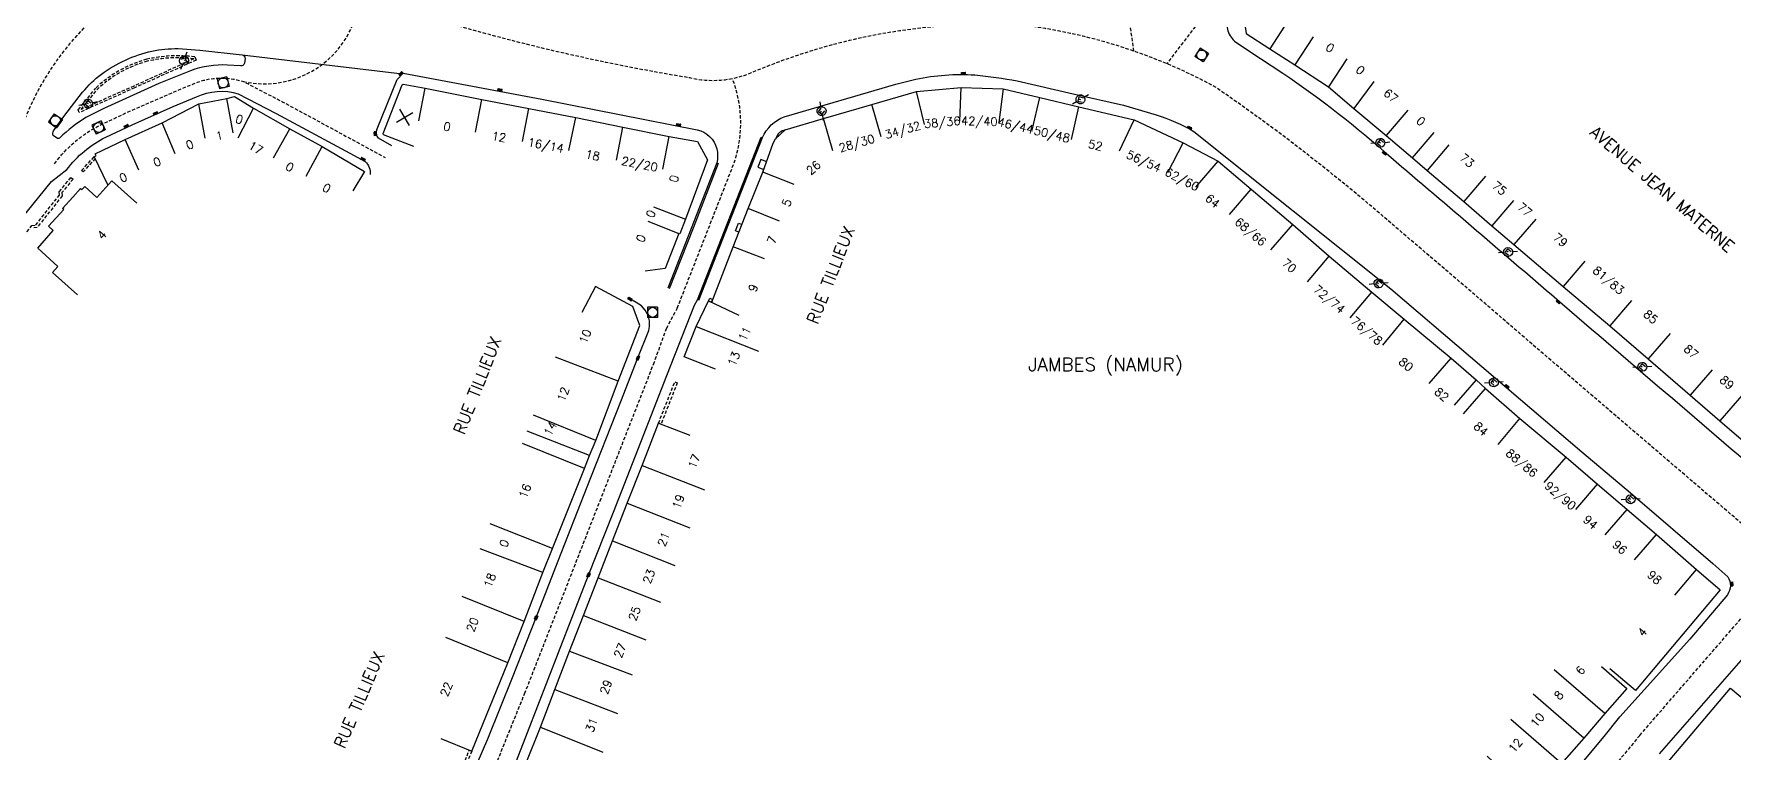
# Model space of a CAD drawing. Header units: millimetres. Extents: x 185000 to 186002, y 127000 to 128000.
# Drawn here: x 185366 to 185619.6, y 127455.2 to 127562.5 of the extents above; entities that cross this region are included whole.
import ezdxf
from ezdxf.enums import TextEntityAlignment as Align

# ---------------------------------------------------------------- set-up
doc = ezdxf.new("R2010")
doc.units = ezdxf.units.MM
doc.linetypes.add('DASHED', pattern=[0.75, 0.5, -0.25])
doc.layers.get('0').update_dxf_attribs({"linetype": 'CONTINUOUS'})
for name, color, linetype in [('W0001', 6, 'DASHED'), ('W0008', 7, 'CONTINUOUS'), ('W0100', 7, 'CONTINUOUS'), ('W0112', 1, 'DASHED'), ('W0334', 7, 'CONTINUOUS'), ('W0400', 7, 'CONTINUOUS'), ('W0420', 7, 'CONTINUOUS'), ('W0471', 7, 'CONTINUOUS'), ('W0980', 7, 'CONTINUOUS'), ('W0989', 7, 'CONTINUOUS'), ('W0991', 7, 'CONTINUOUS'), ('W1102', 7, 'CONTINUOUS')]:
    doc.layers.add(name, color=color, linetype=linetype)
doc.styles.get("Standard").update_dxf_attribs({"font": 'romans.shx', "width": 0.85})

# ---------------------------------------------------------------- blocks, each defined once
blk = doc.blocks.new('t991o')
at = {"color": 0, "linetype": 'Continuous'}
for p, q in [((-1, 1), (1, -1)), ((-1, -1), (1, 1))]:
    blk.add_line(p, q, dxfattribs=at)
blk = doc.blocks.new('T471')
for p, q in [((-0.333334, 0.333334), (-0.333334, -0.333334)), ((-0.333334, 0.333334), (0.333334, 0.333334)), ((-0.333334, 0), (0, 0)), ((0.500001, 0.500001), (1.000002, 1.000002)), ((-0.500001, -0.500001), (-1.000002, -1.000002)), ((-0.333334, -0.333334), (0.333334, -0.333334))]:
    blk.add_line(p, q)
blk.add_ellipse((0, 0), major_axis=(0.471405, 0.471405), ratio=1, start_param=5.4977871438, end_param=11.780972451)
blk = doc.blocks.new('T400')
for p, q in [((-0.15, 0.3), (0.15, 0.3)), ((-0.15, -0.25), (-0.15, 0.3)), ((-0.15, 0.15), (0.15, 0.15)), ((-0.15, 0), (0.15, 0)), ((0.15, 0.3), (0.15, -0.25)), ((-0.15, -0.15), (0.15, -0.15)), ((-0.15, -0.25), (-0.15, -0.3)), ((-0.15, -0.3), (0.15, -0.3)), ((0.15, -0.3), (0.15, -0.25))]:
    blk.add_line(p, q)
blk = doc.blocks.new('T420')
for p, q in [((0.75, 0.75), (-0.75, 0.75)), ((-0.75, 0.75), (-0.75, -0.75)), ((0.75, 0.75), (0.75, -0.75)), ((0.75, -0.75), (-0.75, -0.75))]:
    blk.add_line(p, q)
blk.add_ellipse((0, 0), major_axis=(-0.53, 0.53), ratio=1, start_param=3.926991, end_param=10.210176)

msp = doc.modelspace()

# ---------------------------------------------------------------- linework, layer by layer
at = {"layer": 'W0001', "flags": 128}
for points in [[(185530.2, 127559.92, 0.108498), (185522.8, 127581.59, 0.01428), (185508.32, 127601.71, 0.01428)], [(185551.8, 127578.6, 0.019098), (185535.14, 127558.03)], [(185681.41, 127437.75, -0.000431), (185655.46, 127459.93, -0.002226), (185624.38, 127486.49, -0.000324), (185589.24, 127516.55, 0.000703), (185581.09, 127523.57), (185568.55, 127534.28, 0.028219), (185542.2, 127554.66, 0.093909), (185513.21, 127563.82, 0.113768), (185473.07, 127556.66, -0.161836), (185463.92, 127555.91, -0.03366), (185424.21, 127565.19, 0.100641), (185387.49, 127568.42, 0.044105), (185377.02, 127566.61, 0.154022), (185363.32, 127545.78), (185363.32, 127545.78)], [(185397.29, 127555.38, 0.441134), (185414.62, 127567.49, 0.441134)], [(185369.12, 127543.12, -0.120612), (185375.9, 127548.86), (185379.88, 127550.74), (185386.05, 127553.44), (185389.51, 127554.9, -0.190717), (185397.29, 127555.38), (185403.1, 127552.37), (185414.14, 127546.4), (185418.45, 127544.04)], [(185462.06, 127521.59), (185470.2, 127542.36, 0.190657), (185470.3, 127555.79)]]:
    msp.add_lwpolyline(points, format="xyb", dxfattribs=at)
at = {"layer": 'W0001'}
for points in [[(185462.06, 127521.59), (185460.43, 127518.57), (185458.59, 127513.5), (185450.63, 127493.14), (185439.3, 127464.22), (185427.98, 127436.18), (185422.28, 127422.71), (185413.3, 127401.8), (185409.69, 127392.5), (185393.39, 127354.38), (185390.34, 127347.13), (185380.26, 127322.91), (185378.95, 127315.33)], [(185605.71, 127457.85), (185594.96, 127444.85), (185584.37, 127429.45), (185561.98, 127395.22), (185554.38, 127380.88), (185547.34, 127367.38), (185539.99, 127358.96), (185532.5, 127348.56), (185514.45, 127323.51), (185493.11, 127293.94), (185479.39, 127275.06)]]:
    msp.add_lwpolyline(points, dxfattribs=at)
at = {"layer": 'W0001', "flags": 128}
msp.add_lwpolyline([(185605.71, 127457.85), (185627.92, 127483.44)], dxfattribs=at)
at = {"layer": 'W0008'}
for points in [[(185553.79, 127576.89), (185549.33, 127571.69), (185545.7, 127567.41, 0.076941), (185544.16, 127564.89, 0.099842), (185544.16, 127563.19, 0.151075), (185545.24, 127561.39), (185547.38, 127559.95), (185552.44, 127556.64, -0.033729), (185568.54, 127544.08, -0.002195), (185594.11, 127522.22, 0.000324), (185629.25, 127492.16, 0.002229), (185660.31, 127465.62, 0.00043), (185686.17, 127443.52, 0.00043)], [(185419.45, 127545.81), (185417.48, 127546.94, -0.323749), (185417.26, 127548.34), (185417.26, 127548.34), (185420.23, 127555.7), (185421.14, 127556.61), (185441.83, 127552.77), (185465.03, 127548.17, -0.287724), (185467.94, 127545.35, -0.127571), (185467.96, 127543.24), (185468.17, 127543.16), (185464.41, 127533.51), (185460.86, 127524.46)], [(185465.09, 127522.82), (185474.6, 127547.07), (185474.78, 127547.01, -0.200847), (185478.03, 127550.13), (185478.03, 127550.13), (185494.69, 127554.97), (185497.66, 127555.72, -0.0677), (185506.49, 127556.37, -0.018741), (185512.79, 127555.49), (185521.13, 127553.56), (185528.64, 127551.85), (185533.53, 127550.42, -0.051598), (185539.16, 127547.93), (185539.16, 127547.93), (185568.55, 127524.47), (185580.46, 127514.3), (185597.08, 127500.13), (185604.33, 127494.05), (185616.6, 127483.48), (185618.85, 127481.5, -0.306388), (185618.79, 127478.83), (185613.2, 127472.22), (185602.76, 127460.6)], [(185370.94, 127542.25, -0.114669), (185376.76, 127547.09), (185376.76, 127547.09), (185380.7, 127548.94), (185386.83, 127551.63), (185390.31, 127553.1, -0.187233), (185396.54, 127553.55), (185396.54, 127553.55), (185402.18, 127550.62), (185413.19, 127544.67), (185415.45, 127543.43, -0.274035), (185416.21, 127541.5, -0.274035)], [(185608.66, 127455.11), (185623.96, 127472.61, -0.311434), (185627.64, 127473.43, -0.065692), (185629.42, 127472.36), (185629.42, 127472.36), (185634.81, 127467.74, -0.000222), (185670.15, 127437.5, -0.000265), (185676.66, 127431.99, -0.000265)]]:
    msp.add_lwpolyline(points, format="xyb", dxfattribs=at)
msp.add_lwpolyline([(185389.4, 127556.98), (185384.67, 127555.07), (185376.45, 127551.35), (185373.79, 127549.99, 0.059152), (185369.93, 127547.02, -0.280116), (185369.54, 127546.89), (185368.93, 127547.34, -0.306398), (185368.98, 127548.02), (185368.98, 127548.02), (185370.52, 127550.14), (185373.3, 127553.77, -0.058325), (185376.11, 127556.49, -0.102144), (185383.65, 127559.91, -0.055887), (185387.56, 127560.28), (185387.56, 127560.28), (185390.81, 127560.08), (185397.1, 127559.35, -0.359779), (185397.55, 127558.83), (185397.45, 127558.13, -0.116885), (185397.22, 127557.78, -0.108645), (185396.87, 127557.73), (185394.94, 127557.84, 0.100422)], format="xyb", close=True, dxfattribs=at)
for points in [[(185364.02, 127534.73), (185368.65, 127540.46), (185370.94, 127542.25)], [(185463.38, 127409.63), (185454.42, 127414.47), (185444.86, 127419.64), (185435.93, 127424.48), (185431.03, 127427.16), (185429.8, 127428.02), (185429.34, 127428.55), (185429.02, 127429.18), (185428.93, 127429.7), (185429, 127430.36), (185429.32, 127431.52), (185430, 127433.24), (185432.72, 127440.34), (185435.95, 127448.67), (185439.71, 127458.29), (185444.35, 127470.2), (185448.82, 127481.76), (185452.54, 127491.14), (185456.61, 127501.6), (185460.48, 127511.54), (185464.65, 127522.04), (185465.09, 127522.82)], [(185430.44, 127449.62), (185433.76, 127457.35), (185437.48, 127466.49), (185440.99, 127475.42), (185444.3, 127483.88), (185448.63, 127494.9), (185453.61, 127507.63), (185456.18, 127514.14), (185457.81, 127518.23), (185457.92, 127518.86), (185457.89, 127519.67), (185457.71, 127520.49), (185457.27, 127521.26), (185456.71, 127521.9), (185455.92, 127522.41), (185454.99, 127522.94)], [(185595.88, 127452.28), (185600.38, 127457.7), (185602.76, 127460.6)]]:
    msp.add_lwpolyline(points, dxfattribs=at)
at = {"layer": 'W0100'}
for p, q in [((185375.42, 127538.09), (185373.62, 127539.72)), ((185375.42, 127538.09), (185377.67, 127540.57)), ((185381.38, 127537.22), (185377.67, 127540.57))]:
    msp.add_line(p, q, dxfattribs=at)
for points in [[(185553.63, 127573.37), (185546.59, 127565.22), (185546.99, 127562.56), (185550.52, 127560.27), (185554.23, 127557.88), (185559.26, 127554.59), (185563.05, 127551.36), (185567.85, 127547.31), (185571.79, 127543.98), (185575.02, 127547.79)], [(185422.74, 127545.67), (185418.2, 127547.45), (185418.14, 127547.64), (185420.98, 127554.89), (185421.15, 127554.98), (185424.44, 127554.41), (185432.89, 127552.72), (185439.89, 127551.33), (185446.9, 127550.01), (185453.94, 127548.55), (185460.85, 127547.2), (185465.07, 127546.45), (185466.59, 127543.68), (185463.3, 127534.87), (185462.45, 127532.65), (185462.31, 127532.71), (185460.23, 127527.51), (185457.28, 127527.11)], [(185467.2, 127522.46), (185470.4, 127530.73), (185472.65, 127536.43), (185474.85, 127541.86), (185476.38, 127546.19), (185476.73, 127546.81), (185478.18, 127548.18), (185483.88, 127549.84), (185491.08, 127551.94), (185497.75, 127553.87), (185504.41, 127554.49), (185510.71, 127554.27), (185516.19, 127552.98), (185521.99, 127551.59), (185530.23, 127549.66), (185537.55, 127546.23), (185542.81, 127543.52), (185547.69, 127539.34), (185553.93, 127534.05), (185559.37, 127529.34), (185565.71, 127523.97), (185570.54, 127519.92), (185577.55, 127514.1), (185581.27, 127510.89), (185578.01, 127507.11)], [(185377.06, 127539.96), (185375.05, 127544.18), (185375.3, 127544.3), (185375.16, 127544.6), (185379.64, 127546.73), (185385.19, 127549.21), (185390.64, 127552.07), (185394.83, 127552.86), (185395.99, 127553.12), (185398.82, 127551.42), (185404.25, 127548.33), (185409.05, 127545.67), (185415.35, 127541.98), (185413.65, 127539.09)], [(185372.52, 127523.57), (185368.79, 127526.9), (185369.61, 127527.81), (185366.61, 127530.5), (185368.92, 127533.15), (185368.22, 127533.79), (185370.48, 127536.29), (185370.3, 127536.45), (185371.86, 127538.12), (185373.01, 127539.42), (185373.2, 127539.25), (185373.62, 127539.72)], [(185426.77, 127457.4), (185431.4, 127455.51), (185436.75, 127468.69), (185439.22, 127474.85), (185442, 127482.12), (185443.42, 127485.7), (185448.23, 127497.68), (185448.98, 127499.62), (185449.88, 127501.82), (185453.25, 127510.69), (185456.45, 127518.98), (185455.41, 127521.8), (185449.86, 127524.78), (185447.8, 127520.94)], [(185467.76, 127512.48), (185463.11, 127514.32), (185464.9, 127518.85), (185466.74, 127522.68), (185471.25, 127520.52)], [(185579.4, 127505.83), (185582.71, 127509.58), (185587.8, 127505.11), (185594.72, 127499.34), (185599.41, 127495.31), (185608.22, 127487.79), (185614.18, 127482.57), (185617.72, 127479.55), (185605.07, 127464.53), (185601.25, 127467.75)], [(185465.31, 127410.34), (185460.06, 127413.06), (185455.11, 127415.75), (185449.87, 127418.7), (185444.6, 127421.61), (185436.87, 127425.84), (185431.86, 127428.64), (185430.76, 127431.46), (185432.83, 127436.71), (185435.02, 127442.27), (185437.26, 127447.86), (185439.41, 127453.48), (185441.66, 127459.07), (185443.8, 127464.69), (185445.95, 127470.4), (185448.05, 127475.75), (185450.24, 127481.37), (185452.4, 127486.87), (185454.6, 127492.47), (185456.82, 127498.12), (185459.25, 127504.41), (185463.92, 127502.61)], [(185599.99, 127468.12), (185603.77, 127464.85), (185600.5, 127461.09), (185597.35, 127457.44), (185594.02, 127453.64), (185590.88, 127449.96), (185589.69, 127450.95), (185588.32, 127450.76), (185587.01, 127451.78), (185586.57, 127451.31), (185582.92, 127454.73)], [(185598, 127430.11), (185593.83, 127432.87), (185598.48, 127439.88), (185602.31, 127444.58), (185606.39, 127449.55), (185610.26, 127454.27), (185619.25, 127464.91)]]:
    msp.add_lwpolyline(points, dxfattribs=at)
msp.add_lwpolyline([(185577.2, 127545.93), (185573.96, 127542.13), (185579.43, 127537.47), (185583.62, 127533.85), (185586.94, 127531.06), (185594.28, 127524.81), (185601.25, 127518.92), (185606.97, 127514.03), (185613.25, 127508.58), (185617.66, 127504.77), (185625.41, 127498.08, 0.455289), (185627.65, 127498.16), (185630.65, 127501.62), (185633.28, 127499.35), (185634.99, 127499.4), (185650.03, 127514.14), (185664.35, 127528.16)], format="xyb", dxfattribs=at)
at = {"layer": 'W0112'}
for p, q in [((185369.82, 127538.94), (185371.56, 127541.08)), ((185466.74, 127522.68), (185466.93, 127523.04)), ((185466.93, 127523.04), (185467.29, 127522.86)), ((185459.25, 127504.41), (185461.69, 127510.6)), ((185461.69, 127510.6), (185462.06, 127510.45)), ((185431.39, 127455.49), (185429.65, 127451.19))]:
    msp.add_line(p, q, dxfattribs=at)
for points in [[(185390.03, 127559.04), (185390.24, 127558.57), (185381.06, 127554.43), (185372.81, 127550.76), (185372.65, 127551.16), (185375.26, 127554.4, -0.126132), (185382.88, 127558.69, -0.092309)], [(185373.08, 127551.21), (185375.49, 127554.19, -0.125788), (185382.95, 127558.4, -0.091187), (185389.91, 127558.75), (185380.94, 127554.7)]]:
    msp.add_lwpolyline(points, format="xyb", close=True, dxfattribs=at)
for points in [[(185375.19, 127543.89), (185373.38, 127541.9), (185373.15, 127542.11), (185375.05, 127544.18)], [(185371.56, 127541.08), (185371.87, 127540.83), (185370.22, 127538.81), (185370.24, 127538.32), (185366.52, 127533.6), (185365.95, 127533.54)], [(185360.36, 127527.08), (185365.74, 127533.92), (185366.31, 127533.98), (185369.84, 127538.45), (185369.82, 127538.94)], [(185467.29, 127522.86), (185467.1, 127522.49), (185466.74, 127522.68)], [(185462.06, 127510.45), (185459.63, 127504.26), (185459.25, 127504.41)], [(185429.28, 127451.34), (185431.02, 127455.65), (185431.39, 127455.49)]]:
    msp.add_lwpolyline(points, dxfattribs=at)
at = {"layer": 'W0334', "flags": 128}
for points in [[(185397.1, 127559.35), (185421.07, 127556.53)], [(185465.26, 127522.76), (185474.78, 127547.01)], [(185467.96, 127543.24), (185460.67, 127524.54)]]:
    msp.add_lwpolyline(points, dxfattribs=at)
msp.add_lwpolyline([(185478.18, 127548.18, 0.054105), (185477.31, 127547.78, 0.079677), (185476.73, 127546.81)], format="xyb", dxfattribs=at)
at = {"layer": 'W0334'}
for points in [[(185475.4, 127543.42), (185474.52, 127543.73), (185474.07, 127542.58), (185474.99, 127542.26)], [(185571.79, 127543.98), (185573.96, 127542.13)], [(185471.26, 127532.91), (185470.75, 127533.12), (185471.2, 127534.26), (185471.72, 127534.06)], [(185581.27, 127510.89), (185582.71, 127509.58)]]:
    msp.add_lwpolyline(points, dxfattribs=at)
at = {"layer": 'W1102'}
for p, q in [((185553.23, 127564.47), (185550.52, 127560.27)), ((185556.97, 127562.06), (185554.23, 127557.88)), ((185562, 127558.77), (185559.26, 127554.59)), ((185423.47, 127549.5), (185424.44, 127554.41)), ((185498.98, 127548.96), (185497.75, 127553.87)), ((185504.23, 127549.45), (185504.41, 127554.49)), ((185566.02, 127555.4), (185563.05, 127551.36)), ((185391.6, 127546.93), (185390.64, 127552.07)), ((185395.79, 127547.71), (185394.83, 127552.86)), ((185396.52, 127546.98), (185398.82, 127551.42)), ((185431.92, 127547.81), (185432.89, 127552.72)), ((185438.98, 127546.42), (185439.89, 127551.33)), ((185492.47, 127547.14), (185491.08, 127551.94)), ((185515.04, 127548.11), (185516.19, 127552.98)), ((185520.88, 127546.72), (185521.99, 127551.59)), ((185387.14, 127544.61), (185385.19, 127549.21)), ((185445.89, 127545.11), (185446.9, 127550.01)), ((185485.27, 127545.04), (185483.88, 127549.84)), ((185528.07, 127545.03), (185530.23, 127549.66)), ((185571.08, 127551.13), (185567.85, 127547.31)), ((185381.68, 127542.17), (185379.64, 127546.73)), ((185401.78, 127543.98), (185404.25, 127548.33)), ((185452.98, 127543.64), (185453.94, 127548.55)), ((185459.88, 127542.3), (185460.85, 127547.2)), ((185535.26, 127541.79), (185537.55, 127546.23)), ((185406.65, 127541.28), (185409.05, 127545.67)), ((185479.5, 127540.04), (185474.85, 127541.86)), ((185539.47, 127539.62), (185542.81, 127543.52)), ((185582.67, 127541.28), (185579.43, 127537.47)), ((185544.46, 127535.52), (185547.69, 127539.34)), ((185458.53, 127536.7), (185463.3, 127534.87)), ((185477.29, 127534.56), (185472.65, 127536.43)), ((185586.89, 127537.64), (185583.62, 127533.85)), ((185457.67, 127534.57), (185462.31, 127532.71)), ((185550.66, 127530.27), (185553.93, 127534.05)), ((185590.19, 127534.86), (185586.94, 127531.06)), ((185475.06, 127528.92), (185470.4, 127530.73)), ((185556.14, 127525.52), (185559.37, 127529.34)), ((185597.53, 127528.6), (185594.28, 127524.81)), ((185562.48, 127520.15), (185565.71, 127523.97)), ((185604.47, 127522.74), (185601.25, 127518.92)), ((185464.9, 127518.85), (185474.2, 127515.17)), ((185567.35, 127516.07), (185570.54, 127519.92)), ((185610.25, 127517.81), (185606.97, 127514.03)), ((185453.25, 127510.69), (185443.9, 127514.24)), ((185574.28, 127510.32), (185577.55, 127514.1)), ((185616.5, 127512.38), (185613.25, 127508.58)), ((185620.93, 127508.56), (185617.66, 127504.77)), ((185449.88, 127501.82), (185440.62, 127505.61)), ((185448.98, 127499.62), (185439.66, 127503.24)), ((185584.6, 127501.26), (185587.8, 127505.11)), ((185448.23, 127497.68), (185438.94, 127501.4)), ((185456.82, 127498.12), (185466.13, 127494.46)), ((185591.46, 127495.55), (185594.72, 127499.34)), ((185596.16, 127491.52), (185599.41, 127495.31)), ((185454.6, 127492.47), (185463.91, 127488.82)), ((185600.54, 127487.78), (185603.84, 127491.54)), ((185443.42, 127485.7), (185434.13, 127489.39)), ((185442, 127482.12), (185432.66, 127485.69)), ((185452.4, 127486.87), (185461.71, 127483.21)), ((185604.92, 127484.03), (185608.22, 127487.79)), ((185450.24, 127481.37), (185459.56, 127477.74)), ((185610.92, 127478.77), (185614.18, 127482.57)), ((185439.22, 127474.85), (185429.94, 127478.57)), ((185448.05, 127475.75), (185457.36, 127472.09)), ((185436.75, 127468.69), (185427.49, 127472.45)), ((185445.95, 127470.4), (185455.31, 127466.89)), ((185600.5, 127461.09), (185592.95, 127467.64)), ((185443.8, 127464.69), (185453.15, 127461.13)), ((185597.35, 127457.44), (185589.79, 127463.98)), ((185619.25, 127464.91), (185626.89, 127458.46)), ((185594.02, 127453.64), (185586.49, 127460.22)), ((185441.66, 127459.07), (185450.94, 127455.33))]:
    msp.add_line(p, q, dxfattribs=at)
at = {"layer": 'W1102', "flags": 128}
msp.add_lwpolyline([(185510.71, 127554.27), (185510.05, 127549.29)], dxfattribs=at)

# ---------------------------------------------------------------- block references
at = {"layer": 'W0400'}
for p, rotation in [((185420.81, 127556.53), 131.860016770612), ((185504.79, 127556.58), 88.99946742889286), ((185435.61, 127554.12), 79.28973580318895), ((185379.82, 127548.71), 115.1642986954141), ((185384.2, 127550.62), 113.6921856279327), ((185462.27, 127548.9), 79.85635208013198), ((185538.54, 127548.46), 63.43284199243791), ((185416.99, 127547.58), 188.2975981613092), ((185415.14, 127543.79), 244.487517478488), ((185567.61, 127544.7), 49.85115341590698), ((185454.99, 127522.94), 60.37273136320958), ((185593.55, 127522.52), 49.813080580443), ((185456.18, 127514.14), 338.519590649842), ((185585.88, 127509.89), 50.00752984088296), ((185448.82, 127481.76), 158.8438207959032), ((185619.43, 127480.44), 5.630862131810214), ((185440.99, 127475.42), 338.5049747176079)]:
    msp.add_blockref('T400', p, dxfattribs=dict(at, rotation=rotation))
at = {"layer": 'W0420'}
for p, rotation in [((185540.33, 127559.33), 326.999227922768), ((185394.28, 127555.18), 12.9726327663431), ((185369.24, 127549.53), 53.912587908517), ((185375.69, 127548.52), 25.1642986954141)]:
    msp.add_blockref('T420', p, dxfattribs=dict(at, rotation=rotation))
msp.add_blockref('T420', (185458.38, 127520.95), dxfattribs=at)
at = {"layer": 'W0471'}
for p, rotation in [((185388.43, 127558.49), 204.302691331179), ((185522.23, 127552.72), 346.577485856256), ((185374.12, 127552.08), 327.249065560922), ((185483.6, 127550.95), 54.775770887055), ((185566.99, 127546.24), 319.8375480372059), ((185586.06, 127529.96), 319.89160044788), ((185566.73, 127525.26), 321.39647285262), ((185606.09, 127512.82), 319.497730593961), ((185583.93, 127510.51), 319.553087034537), ((185604.34, 127493.07), 319.248884974436)]:
    msp.add_blockref('T471', p, dxfattribs=dict(at, rotation=rotation))
at = {"layer": 'W0991', "rotation": 75.89102313889997}
msp.add_blockref('t991o', (185421.38, 127550.03), dxfattribs=at)

# ---------------------------------------------------------------- texts
at = {"layer": 'W0980'}
msp.add_text('JAMBES (NAMUR)', height=2, dxfattribs=at).set_placement((185525.96, 127513.04), align=Align.MIDDLE)
at = {"layer": 'W0989'}
for s, rotation, p in [('AVENUE JEAN MATERNE', 319.4445, (185609.05, 127539.34)), ('RUE TILLIEUX', 68.5776, (185484.97, 127526.55)), ('RUE TILLIEUX', 68.521, (185432.22, 127510.06)), ('RUE TILLIEUX', 66.7898, (185414.6, 127463.18))]:
    msp.add_text(s, height=1.75, rotation=rotation, dxfattribs=at).set_placement(p, align=Align.MIDDLE)
at = {"layer": 'W0991'}
for s, rotation, p in [('0', 326.8079, (185559.49, 127560.41)), ('0', 320.0242, (185564.01, 127557.09)), ('67', 319.8247, (185568.55, 127553.27)), ('0', 339.8451, (185396.69, 127549.74)), ('0', 348.7127, (185427.7, 127548.66)), ('34/32', 15.6645, (185495.72, 127548.05)), ('38/36', 5.3375, (185501.61, 127549.21)), ('42/40', 358.4004, (185507.14, 127549.37)), ('46/44', 346.7177, (185512.54, 127548.7)), ('50/48', 346.5791, (185517.96, 127547.41)), ('0', 319.7385, (185573.05, 127549.46)), ('0', 22.8834, (185389.29, 127545.96)), ('1', 10.5897, (185393.7, 127547.32)), ('17', 330.3928, (185399.15, 127545.48)), ('12', 348.8103, (185435.45, 127547.12)), ('16/14', 349.2897, (185442.43, 127545.77)), ('28/30', 16.2289, (185488.87, 127546.09)), ('52', 346.8285, (185524.47, 127545.88)), ('0', 24.0786, (185384.41, 127543.39)), ('18', 348.3059, (185449.43, 127544.38)), ('22/20', 348.9737, (185456.43, 127542.97)), ('56/54', 335.7046, (185531.66, 127543.41)), ('73', 319.5923, (185579.94, 127543.6)), ('0', 25.4652, (185379.37, 127541.07)), ('0', 330.964, (185404.22, 127542.63)), ('0', 76.4863, (185461.57, 127540.89)), ('26', 40.9411, (185482.39, 127542.54)), ('62/60', 332.787, (185537.36, 127540.71)), ('0', 329.6458, (185409.73, 127539.48)), ('75', 319.2224, (185584.78, 127539.46)), ('0', 68.1076, (185458.1, 127535.64)), ('5', 68.0007, (185478.4, 127537.3)), ('64', 320.5965, (185541.96, 127537.57)), ('77', 319.8905, (185588.54, 127536.25)), ('68/66', 319.7351, (185547.56, 127532.9)), ('4', 46.8708, (185376.19, 127532.5)), ('0', 68.1076, (185456.63, 127531.98)), ('7', 68.4537, (185476.18, 127531.74)), ('79', 319.5668, (185593.86, 127531.73)), ('70', 319.0813, (185553.4, 127527.9)), ('81/83', 319.8131, (185601, 127525.67)), ('9', 68.7971, (185473.38, 127524.59)), ('72/74', 319.742, (185559.31, 127522.84)), ('85', 319.4972, (185607.36, 127520.27)), ('10', 68.9245, (185448.32, 127517.35)), ('11', 64.429, (185472.13, 127517.75)), ('76/78', 320.0507, (185564.91, 127518.11)), ('87', 319.0523, (185613.37, 127515.09)), ('13', 68.3932, (185470.51, 127514.01)), ('80', 320.2915, (185570.82, 127513.19)), ('89', 319.2187, (185618.72, 127510.47)), ('12', 69.1778, (185445.02, 127508.74)), ('82', 319.2584, (185576.15, 127508.71)), ('14', 62.9219, (185443.12, 127503.61)), ('84', 318.6843, (185582, 127503.55)), ('88/86', 320.2145, (185588.03, 127498.41)), ('17', 68.8489, (185464.57, 127498.74)), ('92/90', 319.3536, (185593.81, 127493.53)), ('16', 68.16, (185439.33, 127494.29)), ('19', 68.5375, (185462.22, 127492.73)), ('94', 319.504, (185598.35, 127489.65)), ('21', 68.5944, (185460.02, 127487.11)), ('0', 68.3177, (185436.21, 127486.5)), ('96', 319.504, (185602.73, 127485.9)), ('18', 69.0801, (185434.07, 127480.99)), ('23', 68.5201, (185457.83, 127481.56)), ('98', 318.7546, (185607.92, 127481.4)), ('20', 68.1816, (185431.49, 127474.37)), ('25', 68.7313, (185455.67, 127476.02)), ('4', 48.7332, (185606.09, 127473.26)), ('27', 68.5124, (185453.51, 127470.51)), ('6', 49.0539, (185596.85, 127467.55)), ('22', 67.8857, (185427.59, 127464.73)), ('29', 69.4202, (185451.42, 127465.08)), ('8', 49.1524, (185593.63, 127463.84)), ('31', 69.1816, (185449.27, 127459.39)), ('10', 48.8451, (185590.42, 127460.14)), ('12', 49.4146, (185587.14, 127456.35))]:
    msp.add_text(s, height=1.25, rotation=rotation, dxfattribs=at).set_placement(p, align=Align.MIDDLE)

doc.saveas('drawing.dxf')
